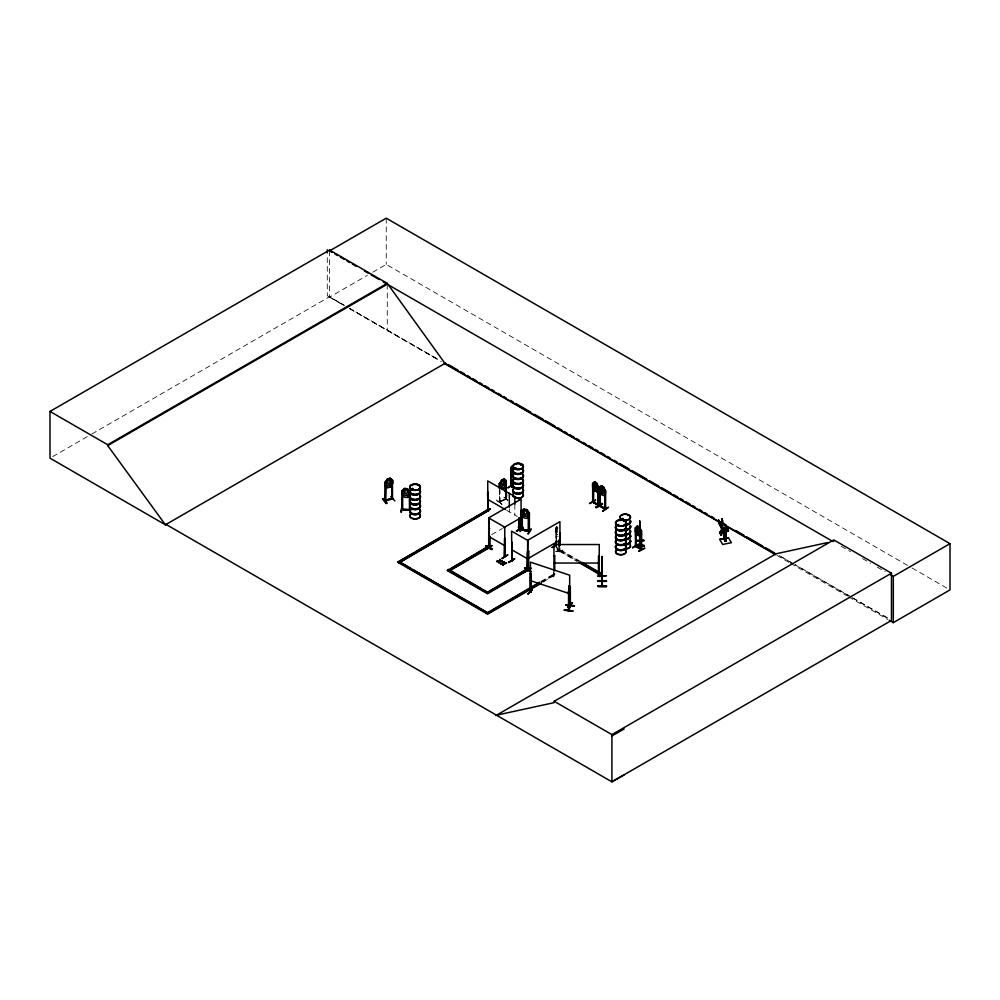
<?xml version="1.0" encoding="UTF-8"?>
<svg xmlns="http://www.w3.org/2000/svg" width="1000" height="1000" viewBox="0 0 1000 1000"><rect width="100%" height="100%" fill="white"/><g stroke="black" fill="none" stroke-linecap="round" stroke-linejoin="round"><path stroke-width="0.75" stroke-dasharray="5 3.75" d="M556.438 540.688L556.075 528.188M500.188 501.35L500.188 502.025L499.95 489.538M559.55 551.175C560.438 551.2 558.625 549.038 558.837 550.525M557.312 527.463L557.587 532.9M501.788 504.2L496.8 499.888L501.887 504.212L496.438 500.412L496.812 499.888M501.825 504.175L496.775 500.188M553.9 576.812L553.85 571.525L553.475 576.775M559.412 547.775L559.55 551.85L560.15 547.85M506.087 499.25L499.263 502.137L500.2 501.5M506.188 493.25C508.688 495.662 504.275 501.938 506.087 498.575M505.325 499.575L505.575 493.512M554.8 573.8L554.05 573.8M559.4 550.988L556.125 546.45M560.212 551.462L559.438 551.638M560.125 551.55L559.938 547.725M553.875 573.6C556.175 574.575 552.962 573.638 553.875 574.45M554.738 574.45L553.962 574.275L554.825 574.275M506.175 498.812L499.438 502.312L499.338 489.8M557.087 549.675L563.462 552.925L557.413 549.475M52.7 456.613L90.487 434.787M91.838 434.012L329.55 296.762L344.312 305.287M329.55 250.9L329.55 297.15L367.35 275.338M372.738 272.213L386.238 264.425L910.788 567.275M491.675 534.637L502.362 528.475M580.612 561.55L560.588 549.987L559.412 550.662L578.112 561.45M559.55 551.362L560.588 550.562L579.275 561.35M541.05 581.4L554.35 573.713L555.513 574.388L542.212 582.65M541.05 581.975L554.35 574.288L555.513 574.963M540.887 582.837L555.513 574.388M504.025 497.188L508.75 500.913M499.55 502.287L500.025 501.175M559.7 551.788L559.938 550.7M556.438 528.35C554.5 528.025 556.337 535.375 558.062 536.825M555.725 530.875L556.95 535.237M556.163 546.925L559.125 550.413M555.425 551.587C561.55 549.237 569.188 548.775 556.888 551.838M556.7 551.587L563.237 549.913M557.137 549.575L563.188 553.025M554.637 574.25L554.825 573.962M559.55 551.85L559.612 548.162M556.2 546.962L559.175 550.975L559.1 547.375M499.438 501.637L505.5 499.225L499.263 501.463M344.113 305.4L327.287 295.725L327.287 254.45M349.5 308.5L438.25 359.538L349.688 308.387M793.538 563.85L778.75 555.337L793.5 563.862M851.363 597.1L794.887 564.612L851.213 597.188M852.7 597.863L889.013 618.75M912.15 568.05L950 589.913M841.137 546.263L850.5 551.663M862.537 558.612L870.575 563.25M877.262 567.112L885.288 571.75M852.55 597.95L888.787 618.875M329.55 297.15L344.312 305.675M349.688 308.775L441.388 361.712M776.95 555.45L789.125 562.487M790.487 563.263L847.312 596.075M848.662 596.862L887.9 619.513M506.625 510.325L517.312 516.487M559.412 551.237L576.775 561.263M507.788 500.412L503.688 496.975M559.025 550.9L559.225 549.8M557.962 528.1L556.838 526.512L555.725 527.938L555.862 540.35M556.163 528.413L555.862 528.013C558.625 523.337 554.288 534.062 557.775 534.688M558.787 550.588L558.837 547.438M556.438 546.8L556.475 546.112M553.375 571.9L553.425 576.825M556.125 527.95L556.163 540.75M514.837 504.263L514.837 515.062M509.325 508.787L509.325 511.875M506.012 493.113L506.175 499.487M505.4 493.375L505.5 499.712M499.513 489.938L499.637 502.287M387.262 284.212L387.262 330.462M386.238 218.175L386.238 264.425"/><path stroke-width="1.5" d="M724.912 530.312L722.337 528.837L722.513 530.2L725.9 533.188L725.288 529.525L724.688 530.363L725.15 529.487M569.763 587.537L570.275 606.075M530.212 592.025L531.188 592.125L530.363 591.85M530.212 591.325L531.038 591.587M531.188 592.125L530.363 591.175M569.763 604.987L568.938 604.712M568.938 590.3L569.188 587.263M640.913 530.887L641.462 549.725L635.45 546.25L641.675 549.575L641.6 531.062L640.825 530.712M599.587 505.138L600.062 506.325L600.2 487.663M604.825 490.613L605.575 490.725L605.638 509.263L599.587 505.812M510.825 486.325L511.062 467.663L511.488 486.625L511.65 471.025M564.388 610.25C590.525 612.337 546.788 608.387 572.75 611.1M722.625 529.963C720.662 523.8 722.738 535.612 722.562 528.275L726.575 527.463C732.463 531.938 722.35 533.975 722.562 528.275M385.05 500.45L391.662 498.325L392.612 498.988L391.838 499.2L392.512 498.125L391.8 498.288M391.737 480.513L391.987 499.188L391.737 480.513C396.463 480.85 385.275 492.975 392.7 483.4M722.55 528.875L722.638 529.513M722.75 529.487L718.525 520.212L722.15 529.288L721.725 518.888L722.588 521.638L722.425 529.012L721.85 518.812M726.775 526.975L727.4 529.65L726.775 526.975L725.55 527.225L725.537 533.2M570.275 605.4L568.513 610.425L568.587 591.163C568.65 594.738 569.25 581.025 569.675 587.913M568.513 609.75L568.85 610.45L570.375 605.737L570.312 587.175L569.438 585.725M570.225 605.4L570.337 605.7M521.587 529.2L522.288 530.062L522.388 511.362L521.575 511.35M724 537.737L724.987 541.075M570.037 589.987L568.925 596.163L569.525 594.538M569.675 590.112L569.012 593.975L568.688 593.275M410.25 509.562L401.812 508.95L402.675 509.875L402.675 491.163L401.9 491.125L404.625 488.55L407.4 488.75L408.775 493.913L406.938 495.562L405.087 495.462L403.225 493.612L404.588 488.475L401.75 491.312L401.75 494.25L404.575 497.325L407.45 497.425L410.275 494.637L407.438 497.475M401.763 507.188L400.95 512.125L402.125 507.163M402.137 506.887L401.413 512.15M405.538 489.038L406.463 489.087L407.4 491.637L406.463 494.012L404.637 492.775L405.538 488.975M407.4 488.75L404.575 488.525M409.4 491.688L410.188 491.562L409.35 491.488L409.487 510.213M410.262 491.763L407.45 488.625M409.312 509.7L410.275 509.387M409.425 510.213L409.525 509.3L410.25 510.238L410.188 491.562M410.337 512.575L410.462 508.925M410.387 510.1L409.875 512.587M491.788 545.763L485.65 549.25L491.788 545.5M508.65 562.463L514.663 558.675L508.525 562.413M514.625 559L508.512 562.45M718.65 520.325L718.888 522.825L721.925 529.338M412.3 488.6L411.475 489L412.163 488.488M418 485.363L418.688 485.575M514.487 468.425L516 468.062M516 468.537L514.7 467.962M520.812 465.012L521.663 464.95L520.812 464.738M521.438 464.875L521.362 464.525M618.013 524.913L618.6 524.513L618.275 525.112M617.513 524.85L617.225 524.725M622.863 519.125L622.425 518.413L621.625 519.087M622.55 519.263L622.562 518.575M623.725 521.138L624.138 521.362M627.888 515.55L628.462 515.438M602.35 581.838L602.025 579.85M602.35 586.2L601.938 557.65M639.712 540.2L640.175 541.275L639.8 540.15M639.712 544.562L639.8 545.688L639.8 534.4M720.15 531.65L720.962 535.288L722.025 531.362M720.975 535.175L721.888 529.038L720.55 532.163L722.4 527.675L722.638 530.612M599.45 490.363L601.337 494.462L603.387 486.838L601.337 485.662L599.312 487.45L600 487.788M554.663 546.75L552.05 547.4L554.663 546.362M485.7 545.988C488.45 543.837 498.55 555.075 485.725 545.925M530.625 571.888L524.612 568.375M638.05 526.825L637.413 530.25L638.7 532.137L639.375 530.1L638.112 526.788M602.013 486.512L601.375 489.938L602.675 491.825L603.35 489.775L602.087 486.475M568.525 591.875L568.575 591.2M724.875 541.013L722.4 530.1M512.913 468.862L513.612 466.7M511.525 485.938L511 485.45M382.65 498.938C383.875 496.737 390.962 510.5 382.65 498.938L386.75 503.2L383.075 498.45L386.775 502.9M498.738 562.812L500.412 560.112L499.925 559.45C500.213 562.863 493.4 561.138 499.325 560.938M499.225 563.1L500.412 559.725M503.125 565.35L503.738 563.462L506.3 563.125L503.738 563.837L503.125 565.35L503.137 563.5L500.625 563.513L501.075 564.163L503.212 563.188L500.625 563.513M499.325 561.312L499.925 559.45M503.825 561.7L504.312 562.362L503.825 561.7L503.212 563.575L500.625 563.9M502.638 565.062L503.137 563.888M504.312 561.975L503.825 563.525L506.3 563.513M636.312 546.45L635.513 546.362L635.363 527.75L637.438 525.938L636.413 530.588L639.05 533.85L640.35 532.863L639.375 527.212L637.362 525.975M593.65 484.25L594.688 481.8L596.7 483.025L598.688 487.088L598.713 505.562L592.663 502.113L592.663 483.575L594.612 481.838L596.638 483.062L597.612 488.7L596.312 489.7L594.987 488.95L593.65 486.45M722.425 529.875L721.888 529.038L722.15 530.013M632.5 547.837L638.5 544.362M595.7 500.213L589.475 503.575M602.425 504.038L596.163 507.438M487.675 509.95L488.35 511L487.675 510.625M519.575 528.6L518.962 528.288L519.637 528.638M519.038 517.9L518.962 528.962L519.862 529.163L519.788 518.088M593.488 502.312L593.488 483.837L592.6 483.625L592.6 486.55L594.612 490.637L596.725 491.763L598.612 489.963M598.025 486.737L598.862 486.9L598.025 486.488L598.025 505.2L598.438 504.412L598.925 505.438L592.875 501.987M599.388 487.413L599.375 505.962L605.438 509.387L604.75 490.575M599.9 506.262L600.2 490.75M522.337 511.388C519.212 511.987 527.638 505.562 522.8 511.7L522.8 513.9L524.538 516.05L526.263 516.45L527.962 515.1L526.763 509.6L529.388 513.15L526.725 509.65M528.125 593.975L532.325 589.712M720.775 532.112L722.2 529.487L722.5 530.325M521.312 528.4L520.775 529.388L521.05 510.425L520.55 529.188M499.475 483.837L501.688 479.888L504.062 478.938C507.262 480.025 505.05 481.613 506.188 480.913M504.025 487.675C501.825 491.112 496.812 483.488 501.75 488.725L504.062 487.738L506.337 483.825M718.75 520.163L718.675 522.875L722.15 529.288M387.537 478.938L384.988 482.587L387.575 478.988L390.15 478.25L392.7 480.462L390.112 478.338L387.537 478.938L386.362 484.487L388.038 485.763L389.7 485.288L391.35 483.075L390.112 478.338M521.55 514.225L524.05 517.837L526.763 518.4L529.263 516.087M528.587 513.025L528.488 531.462L528.488 512.788L529.4 513L529.362 531.675L521.5 529.862L521.675 511.2M523.138 527.487L519.938 531.638M521.6 529L529.475 530.837L522.475 529.4M527.938 533.85L531.062 528.975M528.263 533.925L531.087 529.275M412.837 489.237L412.425 488.488M413.038 489.038C411.325 487.537 412.65 490.6 412.45 488.6M617.575 524.475L617.438 525.175L618.15 524.9M618.45 524.712L617.663 524.65M621.712 518.725L622.975 518.825M623.138 519.2L622.612 519.312M726.075 540.988L724.963 541.213L726.075 540.988L725.55 527.225M599.35 573.8L598.6 573.825M488.688 547.712L489.762 546.575M504.425 556.788L504.688 538.162L504.75 556.663M512.087 542.413L512.112 560.938L511.575 560.188M527.312 569.288L487.475 592.362L527.537 568.663M527.288 569.987L527.55 551.362L527.625 570.138M531.1 592.075L530.3 592.025L530.3 573.525L531.112 573.587L531 592.288L531.112 573.587M527.775 593.9L532.388 589.4L528.188 593.675M531.1 591.4L530.35 591.4M568.875 586.388L569.688 586.45L568.875 586.388L568.875 590.837M568.8 604.375C571.025 603.837 567.163 604.5 569.612 605.125L569.688 575.212L530.438 562.137L530.35 592.075L530.438 591.163M568 607.3L567.587 606.8L571.838 602.562L568 607.325L572.2 603.038M571.838 602.85L567.638 606.85M489.038 546.7L489.825 546.712M489.038 547.375L489.613 547.075M521.237 529.1L521.05 499.188L489.012 517.688L489.038 547.85M527.9 569.2L528.237 569.325M527.837 569.913L528.713 569.637L528.05 570.025M528.112 551.5L528.088 570.037L528.65 551.175L527.9 551.375L528.65 551.175M637.463 534.688L635.363 530.688L637.438 534.738C647.15 540.562 634.925 518.337 641.6 531.062M639.4 535.95L641.475 534.138M592.663 483.688L594.688 481.8L596.663 491.8L598.75 489.988M401.812 509.625L410.275 510.062M385.725 500.05L384.888 500.962L392.562 498.975M515.425 467.75L515.95 468.438M622.775 518.95L622.062 518.775M599.275 555.775L598.513 555.788L598.425 574.45L598.475 573.575L599.375 574.275M599.288 574.45L598.6 574.475M512.925 474.65L510.75 470.662L512.962 474.588M513.625 483.925L508.175 487.688M513.587 484.2L507.837 487.863M511.725 486L514.062 487.35M511.525 486.613L511 486.125M505.688 481.2L505.575 491.962M488.288 492.475L488.1 511.138L487.537 492.275L488.288 492.475L488.038 511.087M484.55 512.05L490.225 508.75M485.7 511.637L490.525 508.812M487.562 510.838L488.288 510.95M488.15 510.45L487.475 510.075L488.038 510.412M489.55 528.612L489.762 528.725M520.662 529.4L521.263 510.538M518.525 527.025L524.25 530.288M593.488 483.837L593.337 502.488L592.95 501.312M595.962 483.062L596.638 485.95L595.962 487.987L594.663 484.812L595.3 482.688L596.025 483.025M516.8 530.638C536.188 521.163 503.35 538.55 522.775 527.175M516.763 531L522.788 527.475M592.6 486.55L594.688 490.6M598.75 487.05L598.65 505.525M603.35 486.887L601.362 485.763L600.375 490.275L601.7 492.775L603.025 493.537L604.338 492.537L603.45 486.8L605.4 490.913M601.337 494.462L603.45 495.6L605.462 493.812L605.575 490.725M592.938 501.35L593.55 501.7L592.875 501.312M598.35 504.412L592.762 502.2M593.337 502.013L598.612 504.85M595.837 507.238C614.325 495.588 583.337 515.062 602.438 504.012L595.837 507.238L596.5 507.625L602.475 504.137M600.062 505.838L605.65 508.562L604.85 508.413M559.412 546.237L559.938 532.875L560.15 544.875M559.862 545.075L560.15 532.987M605.075 508.237L599.675 505.812L599.65 490.438M604.963 508.888L605.55 509.175M602.55 511.075L608.55 507.225L602.888 511.262M524.587 568.438L524.913 567.863L530.962 571.312M504.45 556.838L504.688 538.162M501.925 558.288L507.9 554.775L502.062 558.713M527.312 569.475L528.7 569.913L528.713 568.962M530.913 568.387L524.763 571.838L530.775 568.263M166.15 524.462L165.5 524.85L50 458.162L50 411.438L329.55 250.037L387.262 283.35L444.975 363.4L775.4 554.175M329.55 250.037L329.55 250.9L386.238 218.175L950 543.663L950 589.913L893.312 622.638L889.262 620.288M50 411.438L107.713 444.75L387.262 283.35M624.15 774.85L611.912 781.825L166.075 524.425L165.413 524.8L107.713 445.613L387.262 284.212M165.413 524.8L445.625 363.025M540.887 583.413L487.663 614.15L397.688 562.2L487.4 509.812L488.575 510.487L398.85 562.875L488.575 510.487M397.688 562.2L413.75 552.925M416.438 551.375L472.675 518.9M475.35 517.35L484.725 511.938M503.7 527.7L521.05 517.688M528.7 569.913L487.475 593.713L447.425 570.588L488.65 546.213L489.812 546.888L449.762 570.588M447.425 570.588L448.6 569.338L488.65 593.038L483.312 589.963M451.262 568.375L460.613 562.975M463.288 561.438L488.65 546.213M451.1 569.825L489.812 547.463L489.762 536.15M527.9 558.638L559.938 540.138M447.425 570.013L487.475 593.138L528.7 569.338M539.712 582.163L486.488 613.475L529.075 588.888M531.725 587.35L537.05 584.275M635.988 528.138L635.425 527.825L636.112 546.638L635.662 545.462M397.688 561.625L487.663 613.562L539.55 583.6M636.05 546.6L636.263 531.062M640.788 548.862L640.888 549.425M641.612 548.875L636.112 546.163L641.3 549M579.438 562.8L599.475 574.362L600.638 573.688L599.475 573.787L579.438 562.225M638.638 551.4L644.887 548.075L638.6 551.325M495.85 715.575L776.062 553.787L827.688 542.562M496.5 715.188L554.212 702.638L554.212 701.3L833.763 539.9L891.475 573.212L891.475 620.425L611.912 781.825L611.912 734.613L891.475 573.212M833.763 541.237L833.112 541.625L383.237 281.887M890.638 574.837L893.312 576.388L950 543.663M611.912 735.962L624.15 728.988M722.312 522.575L722.712 520.662L721.625 518.862M521.6 529.675L529.475 531.512M385.025 500.213L385.213 501.112L384.963 482.438L385.85 482.188L385.188 501.087M384.975 500.913L385.863 500.875L385.65 482.238M528.438 551.062L528.65 569.675M412.55 489.025L411.712 488.775M515.638 468.275L514.788 468.15M515.825 468.537L515.075 468.75M499.338 488.263L499.338 483.638L500.213 483.3L500.125 488.137M499.338 483.638L500.275 483.363M569.612 604.45L568.925 604.938M527.525 569.837L527.9 540.138L559.938 521.638L559.938 544.763M402.625 491.388L401.875 491.287M390.15 487.05L387.537 487.738L385.112 485.525M385.188 500.412L391.662 498.55M392.512 498.363L391.788 498.512M394.862 500.913L390.763 496.587M554.637 546.625L552.05 547.4M722.237 522.537L722.425 529.012M723.538 527.625L724.762 527.375L725.387 528.413L724.163 528.663L723.538 527.625L723.538 529.263L724.762 529.012L725.387 530.05L724.163 530.3L724.163 528.663M723.9 528.488L726.575 527.95L728.475 531.1M726.162 528.25L727.4 528.013M727.225 528.525L725.55 528.862L726.162 529.888L727.837 529.55M722.288 530.3L725.088 531.675L725.6 533M724.463 531.425L728.475 530.612M719.688 539.338L728.388 537.587L731.413 542.7L722.712 544.45L719.688 539.425L728.388 537.688M499.925 560.887L502.4 561.263L499.837 561.587M496.725 561.263L502.4 561.263M496.725 561.65L499.237 561.638M506.3 563.125L503.825 563.138L503.738 563.837M499.837 561.213L502.4 560.875M720.375 531.6L719.9 533.312L721.1 535.275M511.425 486.575L510.913 485.675M518.25 527.125L524.288 530.55M599.2 574.5L599.275 544.538L553.962 544.538L553.962 570.8M598.25 505.05L598.312 486.587M605.325 509.35L605.15 508.237M519.175 528.138L519.637 529.312L519.575 518.212M519.175 528.812L519.862 529.163M635.725 546.175L635.725 527.675M554.725 555.775L553.962 555.775L554.725 555.775L554.738 570.8M599.425 571.85L599.875 576.812L599.462 571.862M598.513 574.288L599.25 574.263M639.712 521.038L639.837 530.138M639.712 522.312L640.1 530.212M639.612 535.588L639.612 534.212M635.7 540.475L644.2 540.375L635.7 540.775M635.7 540.662L644.2 540.65M639.8 544.65L640.175 545.625L640.1 534.4M635.7 545.312L644.2 545.3L644.2 545.95L635.7 545.95M644.2 545.625L635.7 545.688L644.2 545.887M553.962 563.038L599.275 563.038M602.025 571.975L601.938 556.275L602.025 586.263L602.325 585.237M602.35 575.5L601.987 576.55M597.925 576L606.425 575.725L597.925 576.112M597.925 580.975L606.425 581.038M597.925 581.213L606.425 581.275M597.925 585.887L606.425 585.875L606.425 586.538L597.925 586.538L597.925 585.875L606.425 585.938M597.925 586.263L606.425 586.287M597.925 586.462L606.425 586.525M489.513 547.112L489.55 536.038M401.9 491.125L401.812 509.812L402.675 508.95M410.163 510.225L401.962 509.825M529.175 531.688L529.288 513.15L528.5 513.025M569.362 586.737L568.938 591.587M568.525 594.763L569.012 596.175L568.925 587.362L568.8 610.462L569.025 586.237M566.013 605.05L574.375 605.938M504.7 556.938L504.762 527.188L488.738 517.938L488.7 547.737M524.05 509.038L526.763 509.6M530.3 573.525L530.962 573.737M530.438 580.638L568.237 593.225M599.9 505.6L599.475 505.35M487.788 510.65L487.75 480.913L519.788 499.412M519.338 528.862L519.237 517.775M385.725 500.725L385.863 500.387M639.825 530.325L639.712 520.938M510.875 486.287L514.062 487.837M595.425 500.112L589.788 503.413M530.925 571.625L524.875 568.175L530.962 571.7M329.55 250.9L332.238 252.45M334.925 254L337.612 255.55M340.288 257.1L344.312 259.425M347 260.975L349.688 262.525M352.375 264.075L356.4 266.4M364.45 271.05L368.475 273.375M371.163 274.925L379.212 279.562M448.325 364.575L457.762 370.025M460.462 371.587L464.513 373.925M467.2 375.475L469.9 377.038M472.6 378.587L476.65 380.925M479.35 382.488L482.038 384.05M484.738 385.6L488.787 387.938M491.488 389.5L494.175 391.05M498.225 393.387L500.925 394.95M503.625 396.5L506.312 398.062M510.363 400.4L513.062 401.95M515.763 403.512L530.6 412.075M534.637 414.412L542.737 419.087M545.425 420.637L554.875 426.087M557.562 427.65L561.613 429.988M564.312 431.538L567.013 433.1M569.712 434.663L573.75 436.987M576.45 438.55L579.15 440.112M583.188 442.438L585.887 444M588.587 445.562L592.638 447.9M595.337 449.45L598.025 451.012M600.725 452.562L604.775 454.9M607.475 456.463L610.163 458.013M614.212 460.35L616.912 461.912M619.612 463.462L629.05 468.913M631.75 470.475L646.587 479.038M649.275 480.6L658.725 486.05M661.413 487.6L670.863 493.062M673.55 494.613L677.6 496.95M680.3 498.512L683 500.062M685.7 501.625L689.737 503.963M692.438 505.513L695.138 507.075M699.175 509.412L701.875 510.962M704.575 512.525L707.275 514.075M711.325 516.413L714.013 517.975M720.763 521.862L726.15 524.987M735.6 530.438L743.688 535.1M746.388 536.663L762.575 546M765.263 547.562L774.712 553.013M444.087 363.275L775.6 554.675M637.4 526.075L639.375 527.212M637.4 534.725L639.462 535.913M638.225 544.263L632.55 547.55M487.75 499.412L505.275 509.538M581.95 562.312L600.638 573.112M580.612 562.125L596.638 571.375M488.575 511.075L487.4 509.812M488.738 536.438L504.762 545.688M511.6 549.637L527.625 558.888M449.925 570.688L480.637 588.413M401.362 562.975L410.8 568.425M413.5 569.987L487.663 612.8L400.025 562.2M554.212 701.3L611.912 734.613M722.337 528.837L724.688 530.363M568.462 610.388L570.013 605.65L569.95 587.05M503.963 478.988L505.138 483.638L502.163 486.65L500.662 485.55L501.688 479.888M385.075 485.475L387.575 487.65M604.9 490.475L604.825 509.113M384.963 482.438L385.925 482.25M513.263 472.987L511.825 470.55C514.562 462.762 509.837 466.2 510.763 470.712M521.575 529.85L521.462 511.3M603.362 486.912L605.337 490.9M512.913 470.15L513.612 471.625M722.812 530.2L724.4 537.463M522.463 529.175L522.475 529.875M524.775 571.462L530.775 568.013L524.763 571.838M893.312 576.388L893.312 622.638M725.713 530.25L725.713 541.425M725.325 531L725.325 537.987M724.963 531.438L724.963 541.213M724.762 527.375L724.762 529.012M641.062 533.837L640.788 549.338L640.775 530.688M605.025 495.037L605.125 508.938M592.938 483.525L593.038 502.038M559.138 540.138L559.1 545.825M558.837 541.275L558.837 545.9M556.438 542.225L556.438 545.312M556.163 540.75L556.163 545.375M555.862 541.888L555.862 544.975M527.525 570.15L527.625 540.388L511.6 531.138L511.85 561.075L511.812 542.263M514.837 496.55L514.837 504.263M512.863 465.887L512.863 474.688M511.062 467.663L511.163 486.175M509.325 493.375L509.325 507.25M506.275 480.85L506.188 493.25M506.012 480.775L506.012 493.113M505.4 481.037L505.4 491.838M499.513 483.775L499.513 488.4M491.8 545.862L485.812 549.35M489.225 529.038L489.25 547.737M392.425 480.312L392.512 499.038M327.287 249.862L327.287 252.925M107.713 444.75L107.713 445.613M522.75 474.637A5.375 3.1 0 0 1 518.088 479.288A5.375 3.1 0 0 1 513.438 474.637M522.675 474.95A5.288 3.05 0 0 1 518.088 479.538A5.288 3.05 0 0 1 513.513 474.95M522.663 478.95A5.275 3.05 0 0 1 518.088 483.525A5.275 3.05 0 0 1 513.525 478.95M522.675 479.237A5.288 3.05 0 0 1 518.088 483.825A5.288 3.05 0 0 1 513.513 479.237M522.75 469.525A5.375 3.1 0 0 1 518.088 474.188A5.375 3.1 0 0 1 513.438 469.525M522.675 469.85A5.288 3.05 0 0 1 518.088 474.425A5.288 3.05 0 0 1 513.513 469.85M522.75 474.375A5.375 3.1 0 0 1 518.088 479.025A5.375 3.1 0 0 1 513.438 474.375M522.75 469.263A5.375 3.1 0 0 1 518.088 473.925A5.375 3.1 0 0 1 513.438 469.263M522.675 468.988A5.288 3.05 0 0 1 518.088 473.575A5.288 3.05 0 0 1 513.513 468.988M522.75 489.188A5.375 3.1 0 0 1 518.088 493.837A5.375 3.1 0 0 1 513.438 489.188M522.675 489.5A5.288 3.05 0 0 1 518.088 494.087A5.288 3.05 0 0 1 513.513 489.5M522.663 493.5A5.275 3.05 0 0 1 521.3 497.438A5.275 3.05 0 0 1 514.362 497.175M513.525 496.55A5.275 3.05 0 0 1 513.525 493.5M522.663 479.688A5.275 3.05 0 0 1 518.088 484.263A5.275 3.05 0 0 1 513.525 479.688M522.675 493.787A5.288 3.05 0 0 1 521.825 497.475A5.288 3.05 0 0 1 515.45 497.962M513.513 496.85A5.288 3.05 0 0 1 513.513 493.787M522.688 479.425A5.312 3.062 0 0 1 518.088 484.025A5.312 3.062 0 0 1 513.488 479.425M522.75 484.075A5.375 3.1 0 0 1 518.088 488.738A5.375 3.1 0 0 1 513.438 484.075M522.675 488.65A5.288 3.05 0 0 1 518.088 493.225A5.288 3.05 0 0 1 513.513 488.65M522.675 484.4A5.288 3.05 0 0 1 518.088 488.975A5.288 3.05 0 0 1 513.513 484.4M522.75 488.925A5.375 3.1 0 0 1 518.088 493.575A5.375 3.1 0 0 1 513.438 488.925M522.75 483.812A5.375 3.1 0 0 1 518.088 488.475A5.375 3.1 0 0 1 513.438 483.812M522.675 483.537A5.288 3.05 0 0 1 518.088 488.125A5.288 3.05 0 0 1 513.513 483.537M419.762 495.337A5.375 3.1 0 0 1 415.1 499.988A5.375 3.1 0 0 1 410.45 495.337M419.688 495.662A5.3 3.062 0 0 1 415.1 500.25A5.3 3.062 0 0 1 410.513 495.662M419.663 499.65A5.263 3.038 0 0 1 415.1 504.212A5.263 3.038 0 0 1 410.538 499.65M419.7 499.925A5.312 3.062 0 0 1 415.1 504.525A5.312 3.062 0 0 1 410.5 499.925M419.762 490.238A5.375 3.1 0 0 1 415.1 494.888A5.375 3.1 0 0 1 410.45 490.238M419.688 494.8A5.288 3.05 0 0 1 415.1 499.387A5.288 3.05 0 0 1 410.525 494.8M419.688 490.55A5.288 3.05 0 0 1 415.1 495.138A5.288 3.05 0 0 1 410.525 490.55M419.762 495.075A5.375 3.1 0 0 1 415.1 499.725A5.375 3.1 0 0 1 410.45 495.075M419.762 489.975A5.375 3.1 0 0 1 415.1 494.625A5.375 3.1 0 0 1 410.45 489.975M419.688 489.7A5.288 3.05 0 0 1 415.1 494.275A5.288 3.05 0 0 1 410.525 489.7M419.762 509.888A5.375 3.1 0 0 1 415.1 514.538A5.375 3.1 0 0 1 410.45 509.888M419.688 510.213A5.3 3.062 0 0 1 415.1 514.8A5.3 3.062 0 0 1 410.513 510.213M419.663 514.2A5.263 3.038 0 0 1 415.1 518.763A5.263 3.038 0 0 1 410.538 514.2M419.663 500.412A5.263 3.038 0 0 1 415.1 504.975A5.263 3.038 0 0 1 410.538 500.412M419.7 514.475A5.312 3.062 0 0 1 415.1 519.075A5.312 3.062 0 0 1 410.5 514.475M419.7 500.138A5.312 3.062 0 0 1 415.1 504.738A5.312 3.062 0 0 1 410.5 500.138M419.762 504.787A5.375 3.1 0 0 1 415.1 509.438A5.375 3.1 0 0 1 410.45 504.787M419.688 509.35A5.288 3.05 0 0 1 415.1 513.938A5.288 3.05 0 0 1 410.525 509.35M419.688 505.1A5.288 3.05 0 0 1 415.1 509.688A5.288 3.05 0 0 1 410.525 505.1M419.762 509.625A5.375 3.1 0 0 1 415.1 514.275A5.375 3.1 0 0 1 410.45 509.625M419.762 504.525A5.375 3.1 0 0 1 415.1 509.175A5.375 3.1 0 0 1 410.45 504.525M419.688 504.25A5.288 3.05 0 0 1 415.1 508.825A5.288 3.05 0 0 1 410.525 504.25M630.413 520.688A5.375 3.1 0 0 1 625.225 524.587M620.037 520.688A5.375 3.1 0 0 1 620.575 519.938M630.337 520.4A5.288 3.05 0 0 1 625.225 524.25M620.112 520.4A5.288 3.05 0 0 1 620.65 519.663M630.35 521.25A5.3 3.062 0 0 1 625.225 525.112M630.337 525.5A5.288 3.05 0 0 1 625.225 529.35M630.35 526.362A5.3 3.062 0 0 1 625.225 530.212M630.312 530.35A5.263 3.038 0 0 1 625.225 534.175M630.413 526.05A5.375 3.1 0 0 1 625.225 529.963M630.413 525.788A5.375 3.1 0 0 1 625.225 529.7M630.413 520.95A5.375 3.1 0 0 1 625.225 524.85M630.35 530.625A5.3 3.062 0 0 1 625.225 534.475M630.35 535.8A5.3 3.062 0 0 1 625.225 539.663M630.337 540.05A5.288 3.05 0 0 1 625.225 543.9M630.413 535.237A5.375 3.1 0 0 1 625.225 539.138M630.337 534.95A5.288 3.05 0 0 1 625.225 538.8M630.513 531.9A5.288 3.05 0 0 1 625.225 534.95M630.35 540.913A5.3 3.062 0 0 1 625.225 544.763M630.312 544.9A5.263 3.038 0 0 1 625.225 548.725M630.413 540.6A5.375 3.1 0 0 1 625.225 544.513M630.413 540.337A5.375 3.1 0 0 1 625.225 544.25M630.413 535.5A5.375 3.1 0 0 1 625.225 539.4M630.35 530.837A5.312 3.062 0 0 1 625.225 534.7M630.35 545.175A5.3 3.062 0 0 1 625.225 549.025M625.475 531.188A5.375 3.1 0 0 1 620.825 535.837A5.375 3.1 0 0 1 616.175 531.188M625.413 531.5A5.3 3.062 0 0 1 620.825 536.087A5.3 3.062 0 0 1 616.237 531.5M625.4 535.5A5.275 3.05 0 0 1 620.825 540.075A5.275 3.05 0 0 1 616.25 535.5M625.413 535.763A5.3 3.062 0 0 1 620.825 540.35A5.3 3.062 0 0 1 616.237 535.763M625.475 526.075A5.375 3.1 0 0 1 620.825 530.725A5.375 3.1 0 0 1 616.175 526.075M625.413 530.638A5.3 3.062 0 0 1 620.825 535.237A5.3 3.062 0 0 1 616.237 530.638M625.413 526.4A5.3 3.062 0 0 1 620.825 530.988A5.3 3.062 0 0 1 616.237 526.4M625.475 530.925A5.375 3.1 0 0 1 620.825 535.575A5.375 3.1 0 0 1 616.175 530.925M625.475 525.812A5.375 3.1 0 0 1 620.825 530.462A5.375 3.1 0 0 1 616.175 525.812M625.413 525.538A5.3 3.062 0 0 1 620.825 530.125A5.3 3.062 0 0 1 616.237 525.538M625.475 545.737A5.375 3.1 0 0 1 620.825 550.388A5.375 3.1 0 0 1 616.175 545.737M625.413 546.05A5.3 3.062 0 0 1 620.825 550.638A5.3 3.062 0 0 1 616.237 546.05M625.388 550.05A5.263 3.038 0 0 1 620.825 554.612A5.263 3.038 0 0 1 616.263 550.05M625.4 536.263A5.275 3.05 0 0 1 620.825 540.825A5.275 3.05 0 0 1 616.25 536.263M625.413 550.312A5.3 3.062 0 0 1 620.825 554.9A5.3 3.062 0 0 1 616.237 550.312M625.425 535.988A5.312 3.062 0 0 1 620.825 540.588A5.312 3.062 0 0 1 616.225 535.988M625.475 540.625A5.375 3.1 0 0 1 620.825 545.275A5.375 3.1 0 0 1 616.175 540.625M625.413 545.188A5.3 3.062 0 0 1 620.825 549.788A5.3 3.062 0 0 1 616.237 545.188M625.413 540.95A5.3 3.062 0 0 1 620.825 545.538A5.3 3.062 0 0 1 616.237 540.95M625.475 545.475A5.375 3.1 0 0 1 620.825 550.125A5.375 3.1 0 0 1 616.175 545.475M625.475 540.363A5.375 3.1 0 0 1 620.825 545.013A5.375 3.1 0 0 1 616.175 540.363M625.413 540.087A5.3 3.062 0 0 1 620.825 544.675A5.3 3.062 0 0 1 616.237 540.087M502.525 480.05L501.788 482.863L502.525 484.975L504.025 483.2L503.263 479.725L502.525 480.05M388.438 479.2L387.625 481.925L388.438 484.125L390.112 482.512L389.263 478.963L388.438 479.2M485.988 545.725L492.025 549.212L485.975 545.763M566.075 604.888L574.438 605.763L566.075 604.888M524.95 509.7L524.113 513.288L525.812 514.825L526.688 512.6L525.837 509.85L524.975 509.65M606.425 580.7L597.925 580.638L597.925 581.362L606.425 581.362L606.425 580.625M515.45 468.888A5.275 3.05 0 0 0 523.362 466.238A5.275 3.05 0 0 0 515.45 463.6A5.275 3.05 0 0 0 515.45 468.888M515.45 469.3A5.275 3.05 0 0 0 523.362 466.662A5.275 3.05 0 0 0 515.45 464.025A5.275 3.05 0 0 0 515.45 469.3M515.438 469.062A5.312 3.062 0 0 0 523.4 466.4A5.312 3.062 0 0 0 515.438 463.75A5.312 3.062 0 0 0 515.438 469.062M518.088 478.675A5.288 3.05 0 0 0 522.675 474.1A5.3 3.062 0 0 1 518.088 478.688A5.3 3.062 0 0 1 513.5 474.1A5.288 3.05 0 0 0 518.088 478.675M412.45 489.775A5.312 3.062 0 0 0 420.412 487.125A5.312 3.062 0 0 0 412.45 484.462A5.312 3.062 0 0 0 412.45 489.775M411.375 489.538A5.263 3.038 0 0 0 420.188 488.162A5.263 3.038 0 0 0 413.738 484.45A5.263 3.038 0 0 0 411.375 489.538M411.35 489.3A5.312 3.062 0 0 0 420.238 487.925A5.312 3.062 0 0 0 413.725 484.162A5.312 3.062 0 0 0 411.35 489.3M622.575 519.75A5.312 3.062 0 0 0 630.538 517.087A5.312 3.062 0 0 0 622.575 514.438A5.312 3.062 0 0 0 622.575 519.75M622.587 519.987A5.288 3.05 0 0 0 630.513 517.35A5.288 3.05 0 0 0 622.587 514.7A5.288 3.05 0 0 0 622.587 519.987M618.175 525.438A5.3 3.062 0 0 0 626.125 522.788A5.3 3.062 0 0 0 618.175 520.138A5.3 3.062 0 0 0 618.175 525.438M618.188 525.875A5.275 3.05 0 0 0 626.1 523.237A5.275 3.05 0 0 0 618.188 520.6A5.275 3.05 0 0 0 618.188 525.875M618.175 525.625A5.312 3.062 0 0 0 626.138 522.975A5.312 3.062 0 0 0 618.175 520.312A5.312 3.062 0 0 0 618.175 525.625"/></g></svg>
